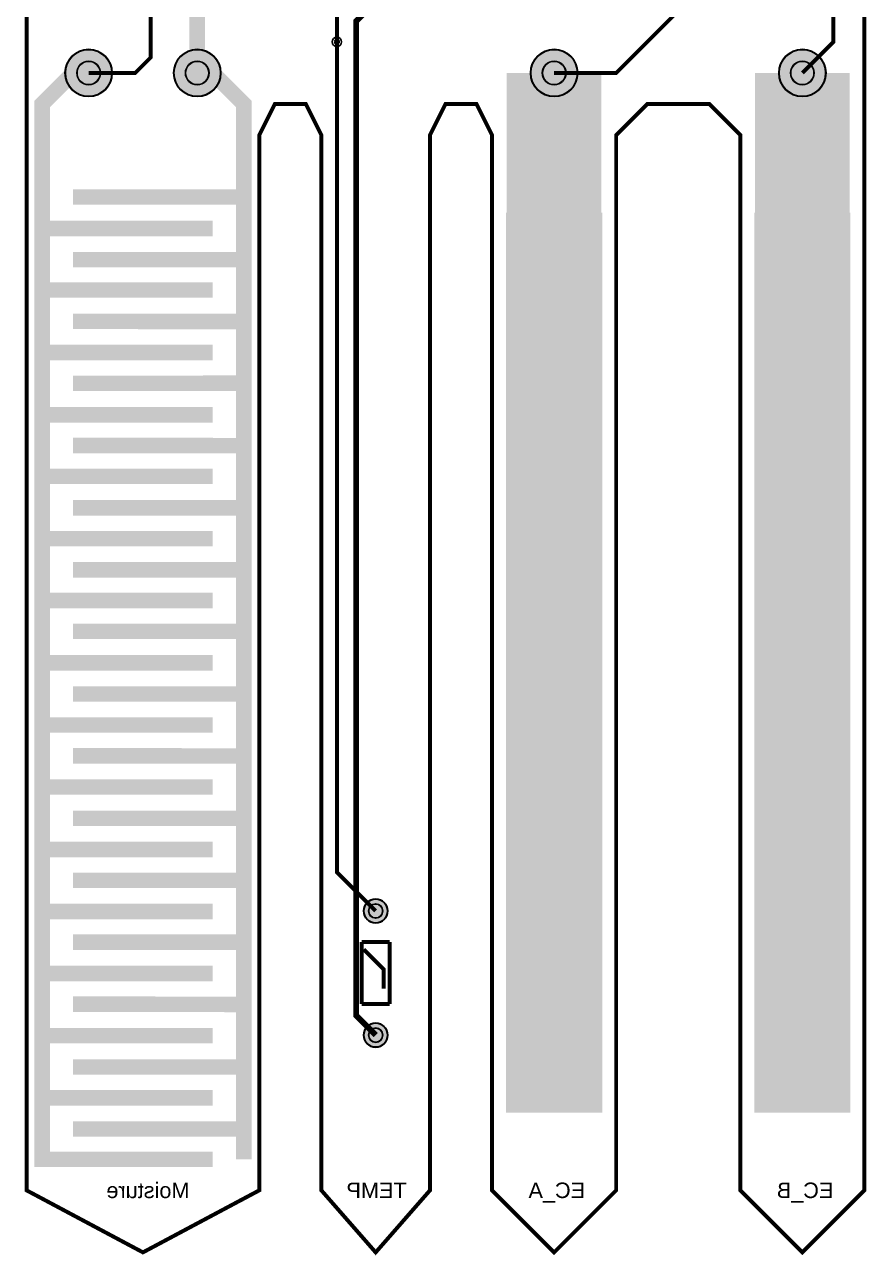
# Model space of a CAD drawing. Header units: millimetres. Extents: x 0 to 54, y -132 to 12.
# Drawn here: x -0.1 to 54.1, y -132.2 to -52.9 of the extents above; entities that cross this region are included whole.
import ezdxf

# ---------------------------------------------------------------- set-up
doc = ezdxf.new("R2010")
doc.units = ezdxf.units.MM
for name, color, linetype, true_color in [('BoardOutLine', 7, 'Continuous', 0xff00ff), ('BottomLayer', 7, 'Continuous', 0x0000ff), ('BottomSilkLayer', 7, 'Continuous', 0x66cc33), ('BottomSolderMaskLayer', 7, 'Continuous', 0xaa00ff), ('Hole', 7, 'Continuous', 0x222222), ('Multi-Layer', 7, 'Continuous', 0xc0c0c0), ('TopLayer', 7, 'Continuous', 0xff0000), ('TopSilkLayer', 7, 'Continuous', 0xffcc00), ('TopSolderMaskLayer', 7, 'Continuous', 0x800080)]:
    doc.layers.add(name, color=color, linetype=linetype, true_color=true_color)
doc.styles.get("Standard").update_dxf_attribs({"font": 'arial.ttf'})

msp = doc.modelspace()

# ---------------------------------------------------------------- hatches: boundary and pattern name
at = {"layer": 'BottomSolderMaskLayer'}
for points in [[(2.474599949199898, -56.000000000000114, 1), (5.525400050800102, -56.000000000000114, 1)], [(9.474599949199899, -56.000000000000114, 1), (12.525400050800101, -56.000000000000114, 1)], [(32.4745999491999, -56.000000000000114, 1), (35.5254000508001, -56.000000000000114, 1)], [(48.474599949200126, -56.000000000000114, 1), (51.52540005080033, -56.000000000000114, 1)], [(21.71272542545085, -110.000127000254, 1), (23.287528575057145, -110.000127000254, 1)], [(21.71272542545085, -118.000127000254, 1), (23.287528575057145, -118.000127000254, 1)]]:
    msp.add_hatch(color=256, dxfattribs=at).paths.add_polyline_path(points)
at = {"layer": 'Multi-Layer'}
for points in [[(2.5, -56.000000000000114, 1), (5.5, -56.000000000000114, 1)], [(9.5, -56.000000000000114, 1), (12.5, -56.000000000000114, 1)], [(32.5, -56.000000000000114, 1), (35.5, -56.000000000000114, 1)], [(48.50000000000023, -56.000000000000114, 1), (51.50000000000023, -56.000000000000114, 1)], [(21.73812547625095, -110.000127000254, 1), (23.262128524257044, -110.000127000254, 1)], [(21.73812547625095, -118.000127000254, 1), (23.262128524257044, -118.000127000254, 1)]]:
    msp.add_hatch(color=256, dxfattribs=at).paths.add_polyline_path(points)
at = {"layer": 'TopSolderMaskLayer'}
for points in [[(2.474599949199898, -56.000000000000114, 1), (5.525400050800102, -56.000000000000114, 1)], [(9.474599949199899, -56.000000000000114, 1), (12.525400050800101, -56.000000000000114, 1)], [(32.4745999491999, -56.000000000000114, 1), (35.5254000508001, -56.000000000000114, 1)], [(48.474599949200126, -56.000000000000114, 1), (51.52540005080033, -56.000000000000114, 1)], [(21.71272542545085, -110.000127000254, 1), (23.287528575057145, -110.000127000254, 1)], [(21.71272542545085, -118.000127000254, 1), (23.287528575057145, -118.000127000254, 1)]]:
    msp.add_hatch(color=256, dxfattribs=at).paths.add_polyline_path(points)

# ---------------------------------------------------------------- linework, layer by layer
at = {"layer": 'BoardOutLine', "const_width": 0.25400050800101603}
msp.add_lwpolyline([(54, 9), (54.000508001016215, -128.0010160020321), (50.00000000000023, -132.0000000000001), (45.99949199898401, -128.0010160020321), (45.99949199898401, -60), (44.00050800101599, -58.001016002031974), (40, -58.001016002031974), (38.001016002031974, -60), (38.001016002031974, -128.0010160020321), (34, -132.0000000000001), (30, -128.0010160020321), (30, -60), (29, -58), (27.000254000507994, -58.001016002031974), (26, -60), (26, -128.0000000000001), (22.500000000000227, -132.0000000000001), (22.500000000000227, -132.0000000000001), (19, -128.0000000000001), (19, -128.0000000000001), (19, -60), (18.001016002031974, -58.001016002031974), (16, -58), (14.998729997460032, -60), (14.998729997460032, -128.0010160020321), (7.500635001269984, -131.99898399796803), (0, -128.0010160020321), (0, 9)], dxfattribs=at)
at = {"layer": 'BottomLayer'}
for points, const_width in [([(34, -123.00000000000011), (34, -56.000000000000114)], 6.102006604013209), ([(50.00000000000023, -123.00000000000011), (50.00000000000023, -56.000000000000114)], 6.102006604013209), ([(22.500127000253997, -110.00002540005084), (20, -107.49989839979685), (20, -54)], 0.25400050800101603), ([(4, -56.000000000000114), (2.999237998476019, -56.000000000000114), (1.0002540005079936, -58.00152400304796), (1.0002540005079936, -64.50647701295406), (1.0002540005079936, -126), (11.998475996952038, -126)], 1), ([(10.999491998984013, -56.0005080010161), (11.999491998984013, -56.0005080010161), (13.999491998984013, -58.00050800101599), (13.999491998984013, -126.00050800101599)], 1), ([(13.999466598933168, -63.9937515875032), (10.10797561595109, -63.9937515875032), (2.9994919989840128, -63.9937515875032)], 1), ([(0.9994919989840128, -66.0257556515113), (11.999466598933168, -66.0257556515113)], 1), ([(13.999466598933168, -68.03233426466852), (2.9994919989840128, -68.03233426466852)], 1), ([(0.9994919989840128, -69.98813817627638), (11.999466598933168, -69.98813817627638)], 1), ([(13.999466598933168, -72.02014224028449), (2.9994919989840128, -72.00053340106683)], 1), ([(0.9994919989840128, -74.01584963169933), (11.999466598933168, -74.01584963169933)], 1), ([(13.999466598933168, -75.99342138684278), (2.9994919989840128, -76.00048260096526)], 1), ([(0.9994919989840128, -78.02542545085089), (11.999466598933168, -78.02542545085089)], 1), ([(13.999466598933168, -80.01414782829568), (2.9994919989840128, -80.00050800101599)], 1), ([(0.9994919989840128, -81.9953517907037), (11.999466598933168, -81.9953517907037)], 1), ([(13.999466598933168, -84.0273558547118), (2.9994919989840128, -84.0273558547118)], 1), ([(0.9994919989840128, -86.00858521717043), (11.999466598933168, -86.00858521717043)], 1), ([(13.999466598933168, -88.01516383032765), (2.9994919989840128, -88.01516383032765)], 1), ([(0.9994919989840128, -89.99636779273567), (11.999466598933168, -89.99636779273567)], 1), ([(13.999466598933168, -91.9775971551943), (2.9994919989840128, -91.9775971551943)], 1), ([(0.9994919989840128, -94.00960121920252), (11.999466598933168, -94.00960121920252)], 1), ([(13.999466598933168, -96.01617983235963), (2.9994919989840128, -96.01617983235963)], 1), ([(0.9994919989840128, -98.01432562865125), (11.999466598933168, -98.01432562865125)], 1), ([(13.999466598933168, -100.01247142494287), (2.9994919989840128, -100.0005080010161)], 1), ([(0.9994919989840128, -102.0106172212345), (11.999466598933168, -102.0106172212345)], 1), ([(13.999466598933168, -104.03009906019815), (2.9994919989840128, -104.03009906019815)], 1), ([(0.9994919989840128, -106.04391668783342), (11.999466598933168, -106.04391668783342)], 1), ([(13.999466598933168, -108.02153924307856), (2.9994919989840128, -108.02153924307856)], 1), ([(0.9994919989840128, -110.03538227076456), (11.999466598933168, -110.03538227076456)], 1), ([(13.999466598933168, -112.01292862585728), (2.9994919989840128, -112.01292862585728)], 1), ([(0.9994919989840128, -114.02677165354339), (11.999466598933168, -114.02677165354339)], 1), ([(13.999466598933168, -116.02255524511054), (2.9994919989840128, -116.00048260096526)], 1), ([(0.9994919989840128, -118.03639827279653), (11.999466598933168, -118.03639827279653)], 1), ([(13.999466598933168, -120.05748031496069), (2.9994919989840128, -120.05748031496069)], 1), ([(0.9994919989840128, -122.03870967741932), (11.999466598933168, -122.03870967741932)], 1), ([(13.999466598933168, -124.04533909067823), (2.9994919989840128, -124.04533909067823)], 1)]:
    msp.add_lwpolyline(points, dxfattribs=dict(at, const_width=const_width))
at = {"layer": 'BottomSolderMaskLayer', "const_width": 6.203606807213616}
for points in [[(34, -65.00000000000011), (34, -123.00000000000011)], [(50.00000000000023, -65.00000000000011), (50.00000000000023, -123.00000000000011)]]:
    msp.add_lwpolyline(points, dxfattribs=at)
at = {"layer": 'BottomSolderMaskLayer'}
for centre, radius in [((4, -56.000000000000114), 1.525400050800102), ((11, -56.000000000000114), 1.525400050800102), ((34, -56.000000000000114), 1.525400050800102), ((50.00000000000023, -56.000000000000114), 1.525400050800102), ((4, -56.000000000000114), 0.7627129404796444), ((11, -56.000000000000114), 0.7627129404796444), ((34, -56.000000000000114), 0.7627129404796444), ((50.00000000000023, -56.000000000000114), 0.7627129404796444), ((22.500127000253997, -110.000127000254), 0.7874015748031498), ((22.500000000000227, -110.00000000000011), 0.46501312335958017), ((22.500127000253997, -118.000127000254), 0.7874015748031498), ((22.500000000000227, -118), 0.46501312335958017)]:
    msp.add_circle(centre, radius, dxfattribs=at)
at = {"layer": 'Hole'}
msp.add_circle((20, -54), 0.15250190500381003, dxfattribs=at)
at = {"layer": 'Multi-Layer'}
for centre, radius in [((20, -54), 0.30500381000762006), ((4, -56.000000000000114), 1.5000000000000002), ((11, -56.000000000000114), 1.5000000000000002), ((34, -56.000000000000114), 1.5000000000000002), ((50.00000000000023, -56.000000000000114), 1.5000000000000002), ((4, -56.000000000000114), 0.7500127000254001), ((11, -56.000000000000114), 0.7500127000254001), ((34, -56.000000000000114), 0.7500127000254001), ((50.00000000000023, -56.000000000000114), 0.7500127000254001), ((22.500127000253997, -110.000127000254), 0.7620015240030481), ((22.500000000000227, -110.00000000000011), 0.4500127000254001), ((22.500127000253997, -118.000127000254), 0.7620015240030481), ((22.500000000000227, -118), 0.4500127000254001)]:
    msp.add_circle(centre, radius, dxfattribs=at)
at = {"layer": 'TopLayer'}
for points, const_width in [([(45, -29), (45, -30), (47, -32), (47, -47.000000000000114), (38, -56.000000000000114), (34, -56.000000000000114)], 0.25400050800101603), ([(20, -54.00050800101599), (20, -35.99949199898401), (18.99923799847602, -34.99872999746003), (15.999491998984013, -34.99872999746003)], 0.25400050800101603), ([(30.189992379984915, -40.19001778003553), (30.15646431292862, -40.223545847091714), (30.15646431292862, -43.75364490728987), (21.24257048514096, -52.66753873507753), (21.24257048514096, -116.74246888493781), (22.500127000253997, -118.00002540005084)], 0.38100076200152405), ([(52, -45), (52, -54), (50.00000000000023, -56.000000000000114)], 0.25400050800101603), ([(4, -56.000000000000114), (7, -56.000000000000114), (8, -55), (8, -49.00012700025411)], 0.25400050800101603), ([(11, -56.000000000000114), (11, -50)], 1), ([(34, -123.00000000000011), (34, -56.000000000000114)], 6.102006604013209), ([(50.00000000000023, -123.00000000000011), (50.00000000000023, -56.000000000000114)], 6.102006604013209), ([(4.000508001015987, -55.99949199898401), (2.9997459994920064, -55.99949199898401), (1.0007620015239809, -58.001016002031974), (1.0007620015239809, -64.50596901193808), (1.0007620015239809, -125.99949199898401), (11.998983997968026, -125.99949199898401)], 1), ([(11, -56.000000000000114), (12, -56.000000000000114), (14, -58), (14, -126)], 1), ([(14.000508001015987, -63.992887985776065), (10.109220218440441, -63.992887985776065), (2.9997459994920064, -63.992887985776065)], 1), ([(1, -66.02522225044447), (12, -66.02522225044447)], 1), ([(14, -68.03182626365253), (3, -68.03182626365253)], 1), ([(1, -69.98763017526039), (12, -69.98763017526039)], 1), ([(14.000508001015987, -72.01930403860808), (2.9997459994920064, -71.99898399796803)], 1), ([(1, -74.01534163068334), (12, -74.01534163068334)], 1), ([(14.000508001015987, -75.99187198374398), (2.9997459994920064, -75.99949199898401)], 1), ([(1, -78.02494284988575), (12, -78.02494284988575)], 1), ([(14.000508001015987, -80.01270002540014), (2.9997459994920064, -80)], 1), ([(1, -81.9948437896876), (12, -81.9948437896876)], 1), ([(14, -84.02684785369581), (3, -84.02684785369581)], 1), ([(1, -86.0080518161036), (12, -86.0080518161036)], 1), ([(14, -88.01465582931166), (3, -88.01465582931166)], 1), ([(1, -89.99585979171968), (12, -89.99585979171968)], 1), ([(14, -91.97706375412747), (3, -91.97706375412747)], 1), ([(1, -94.00906781813569), (12, -94.00906781813569)], 1), ([(14, -96.01567183134364), (3, -96.01567183134364)], 1), ([(1, -98.01381762763526), (12, -98.01381762763526)], 1), ([(14.000508001015987, -100.01270002540014), (2.9997459994920064, -100)], 1), ([(1, -102.01008382016767), (12, -102.01008382016767)], 1), ([(14, -104.02956565913144), (3, -104.02956565913144)], 1), ([(1, -106.04343408686816), (12, -106.04343408686816)], 1), ([(14, -108.02100584201173), (3, -108.02100584201173)], 1), ([(1, -110.03484886969773), (12, -110.03484886969773)], 1), ([(14, -112.01244602489203), (3, -112.01244602489203)], 1), ([(1, -114.02628905257814), (12, -114.02628905257814)], 1), ([(14.000508001015987, -116.02235204470412), (2.9997459994920064, -115.99949199898401)], 1), ([(1, -118.0358648717297), (12, -118.0358648717297)], 1), ([(14, -120.05699771399554), (3, -120.05699771399554)], 1), ([(1, -122.03820167640333), (12, -122.03820167640333)], 1), ([(14, -124.0448056896114), (3, -124.0448056896114)], 1)]:
    msp.add_lwpolyline(points, dxfattribs=dict(at, const_width=const_width))
at = {"layer": 'TopSilkLayer', "const_width": 0.25400050800101603}
for points in [[(21.600000000000136, -116), (21.60002540005098, -112)], [(21.60002540005098, -112), (23.399999999999864, -112)], [(23.008001016002254, -115.01600203200417), (23.008001016002254, -113.7459994919991), (21.737998475997074, -112.47599695199403)], [(23.399999999999864, -112), (23.39997459994902, -116)], [(23.39997459994902, -116), (21.600000000000136, -116)]]:
    msp.add_lwpolyline(points, dxfattribs=at)
at = {"layer": 'TopSolderMaskLayer', "const_width": 6.203606807213616}
for points in [[(34, -65.00000000000011), (34, -123.00000000000011)], [(50.00000000000023, -65.00000000000011), (50.00000000000023, -123.00000000000011)]]:
    msp.add_lwpolyline(points, dxfattribs=at)
at = {"layer": 'TopSolderMaskLayer'}
for centre, radius in [((4, -56.000000000000114), 1.525400050800102), ((11, -56.000000000000114), 1.525400050800102), ((34, -56.000000000000114), 1.525400050800102), ((50.00000000000023, -56.000000000000114), 1.525400050800102), ((4, -56.000000000000114), 0.7627129404796444), ((11, -56.000000000000114), 0.7627129404796444), ((34, -56.000000000000114), 0.7627129404796444), ((50.00000000000023, -56.000000000000114), 0.7627129404796444), ((22.500127000253997, -110.000127000254), 0.7874015748031498), ((22.500000000000227, -110.00000000000011), 0.46501312335958017), ((22.500127000253997, -118.000127000254), 0.7874015748031498), ((22.500000000000227, -118), 0.46501312335958017)]:
    msp.add_circle(centre, radius, dxfattribs=at)

# ---------------------------------------------------------------- texts
at = {"layer": 'BottomSilkLayer', "text_generation_flag": 2}
for s, p in [('Moisture', (10.500127000253997, -128.5001270002541)), ('TEMP', (24.500127000253997, -128.5001270002541)), ('EC_A', (36, -128.5001270002541)), ('EC_B', (52, -128.5001270002541))]:
    msp.add_text(s, height=1, dxfattribs=at).set_placement(p)

doc.saveas('drawing.dxf')
